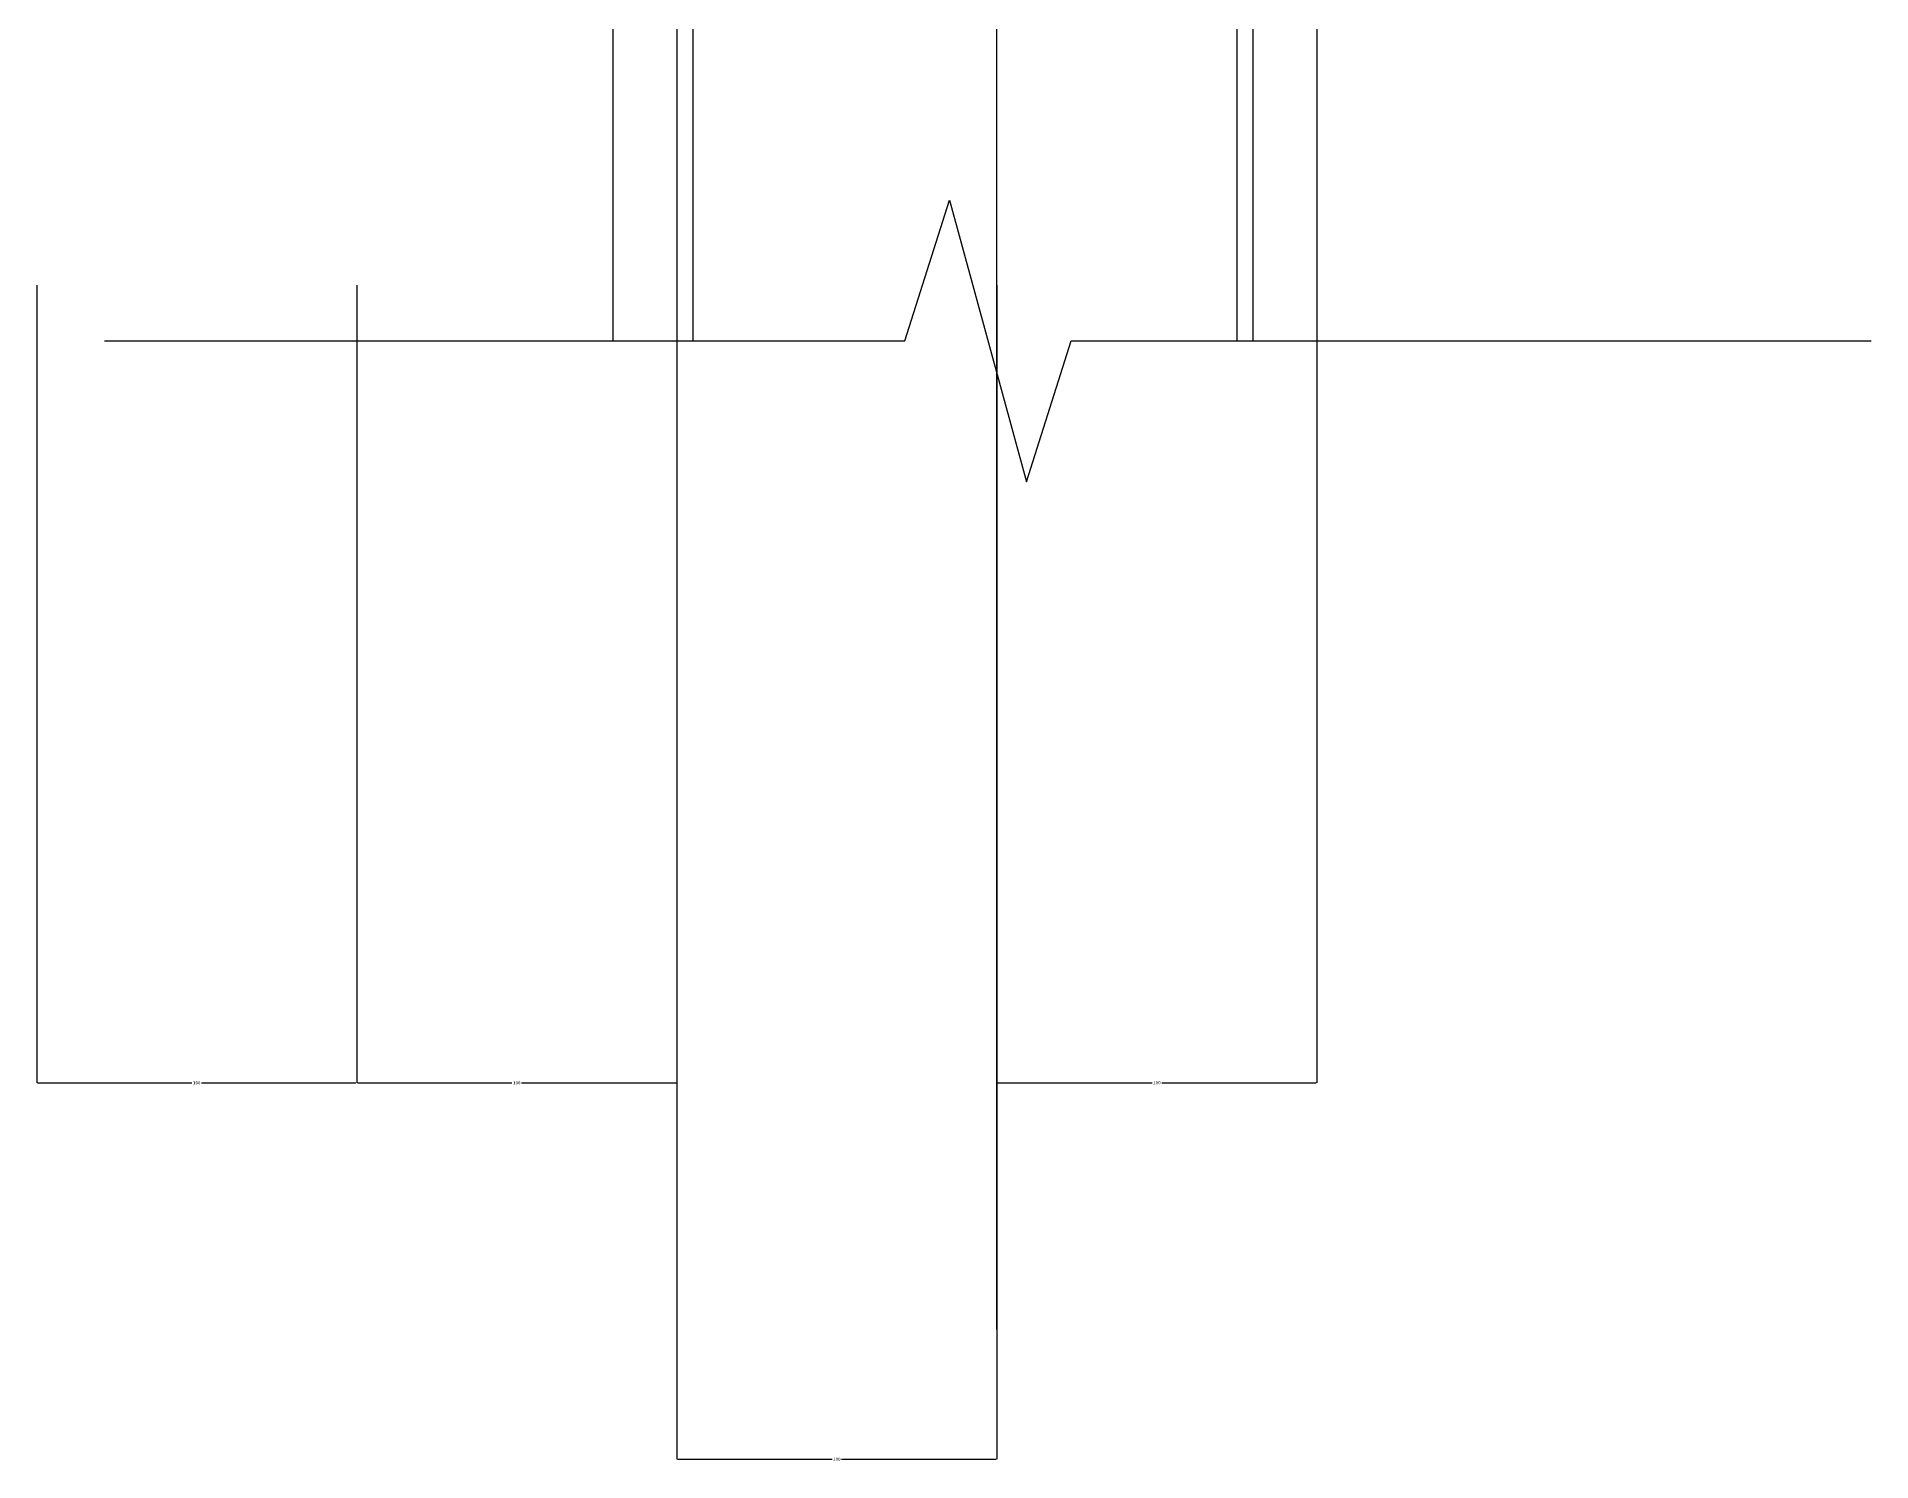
# Model space of a CAD drawing. Header units: metres. Extents: x -297 to 2210, y -16 to 3309.
# Drawn here: x 850 to 1423, y 548 to 993 of the extents above; entities that cross this region are included whole.
import ezdxf

# ---------------------------------------------------------------- set-up
doc = ezdxf.new("R2010")
doc.units = ezdxf.units.M
for name, color, linetype in [('LM', 141, 'Continuous'), ('OTHER', 7, 'Continuous'), ('PUB_DIM', 3, 'Continuous'), ('PUB_WALL', 7, 'Continuous'), ('S_DOTE', 1, 'Continuous'), ('S_WALL', 7, 'Continuous')]:
    doc.layers.add(name, color=color, linetype=linetype)
doc.dimstyles.get("Standard").update_dxf_attribs({"dimtxt": 2.5, "dimasz": 2.5, "dimexe": 1.25, "dimexo": 0.625, "dimtad": 1, "dimcen": 2.5, "dimazin": 3, "dimtfac": 1, "dimtmove": 0, "dimatfit": 3})

# ---------------------------------------------------------------- blocks, each defined once
blk = doc.blocks.new('*D4')
for p, q in [((850, 915.59), (850, 666.47)), ((950, 915.59), (950, 666.47)), ((850.25, 666.47), (898.5, 666.47)), ((901.5, 666.47), (949.75, 666.47))]:
    blk.add_line(p, q)
at = {"layer": 'Defpoints'}
for p in [(850, 915.59), (950, 915.59), (850, 666.47)]:
    blk.add_point(p, dxfattribs=at)
at = {"layer": 'PUB_DIM', "insert": (900, 666.47), "char_height": 1, "attachment_point": 5}
blk.add_mtext('100', dxfattribs=at)
blk = doc.blocks.new('*D5')
for p, q in [((950, 915.59), (950, 666.47)), ((1050, 915.59), (1050, 666.47)), ((950.25, 666.47), (998.5, 666.47)), ((1001.5, 666.47), (1049.75, 666.47))]:
    blk.add_line(p, q)
at = {"layer": 'Defpoints'}
for p in [(950, 915.59), (1050, 915.59), (950, 666.47)]:
    blk.add_point(p, dxfattribs=at)
at = {"layer": 'PUB_DIM', "insert": (1000, 666.47), "char_height": 1, "attachment_point": 5}
blk.add_mtext('100', dxfattribs=at)
blk = doc.blocks.new('*D6')
for p, q in [((1050, 915.59), (1050, 548.87)), ((1150, 915.59), (1150, 548.87)), ((1050.25, 548.87), (1098.5, 548.87)), ((1101.5, 548.87), (1149.75, 548.87))]:
    blk.add_line(p, q)
at = {"layer": 'Defpoints'}
for p in [(1050, 915.59), (1150, 915.59), (1050, 548.87)]:
    blk.add_point(p, dxfattribs=at)
at = {"layer": 'PUB_DIM', "insert": (1100, 548.87), "char_height": 1, "attachment_point": 5}
blk.add_mtext('100', dxfattribs=at)
blk = doc.blocks.new('*D7')
for p, q in [((1150, 915.59), (1150, 666.47)), ((1250, 915.59), (1250, 666.47)), ((1150.25, 666.47), (1198.5, 666.47)), ((1201.5, 666.47), (1249.75, 666.47))]:
    blk.add_line(p, q)
at = {"layer": 'Defpoints'}
for p in [(1150, 915.59), (1250, 915.59), (1150, 666.47)]:
    blk.add_point(p, dxfattribs=at)
at = {"layer": 'PUB_DIM', "insert": (1200, 666.47), "char_height": 1, "attachment_point": 5}
blk.add_mtext('100', dxfattribs=at)

msp = doc.modelspace()

# ---------------------------------------------------------------- hatches: boundary and pattern name
at = {"layer": 'LM'}
h = msp.add_hatch(dxfattribs=at)
h.set_pattern_fill('ANSI31', scale=500)
h.paths.add_polyline_path([(1150, 1198.3), (1050, 1198.3), (1050, 898.23), (1150, 898.23)])
h.paths.add_polyline_path([(1230, 1198.3), (1150, 1198.3), (1150, 898.23), (1230, 898.23)])

# ---------------------------------------------------------------- linework, layer by layer
for p, q in [((1030, 1178.3), (1030, 898.23)), ((1250, 1178.3), (1250, 898.23))]:
    msp.add_line(p, q, dxfattribs=at)
at = {"layer": 'OTHER'}
for p, q in [((1121.21, 898.23), (1135.21, 942.23)), ((1135.21, 942.23), (1159.21, 854.23)), ((871.21, 898.23), (1121.21, 898.23)), ((1159.21, 854.23), (1173.21, 898.23)), ((1173.21, 898.23), (1423.21, 898.23))]:
    msp.add_line(p, q, dxfattribs=at)
at = {"layer": 'PUB_WALL'}
for points in [[(1055, 1198.3), (1055, 898.23)], [(1225, 1198.3), (1225, 898.23)]]:
    msp.add_lwpolyline(points, dxfattribs=at)
at = {"layer": 'S_DOTE'}
msp.add_line((1150, 589.42), (1150, 2565.59), dxfattribs=at)
at = {"layer": 'S_WALL'}
for p, q in [((1050, 1198.3), (1050, 898.23)), ((1230, 1198.3), (1230, 898.23))]:
    msp.add_line(p, q, dxfattribs=at)

# ---------------------------------------------------------------- dimensions: what is measured, and where the dimension line sits
at = {"layer": 'PUB_DIM'}
for base, p1, p2, picture, middle in [((850, 666.47), (850, 915.59), (950, 915.59), '*D4', (900, 666.47)), ((950, 666.47), (950, 915.59), (1050, 915.59), '*D5', (1000, 666.47)), ((1050, 548.87), (1050, 915.59), (1150, 915.59), '*D6', (1100, 548.87)), ((1150, 666.47), (1150, 915.59), (1250, 915.59), '*D7', (1200, 666.47))]:
    dim = msp.add_linear_dim(base=base, p1=p1, p2=p2, dimstyle='Standard', dxfattribs=at)
    dim.commit()
    dim.dimension.update_dxf_attribs({"geometry": picture, "text_midpoint": middle})

doc.saveas('drawing.dxf')
